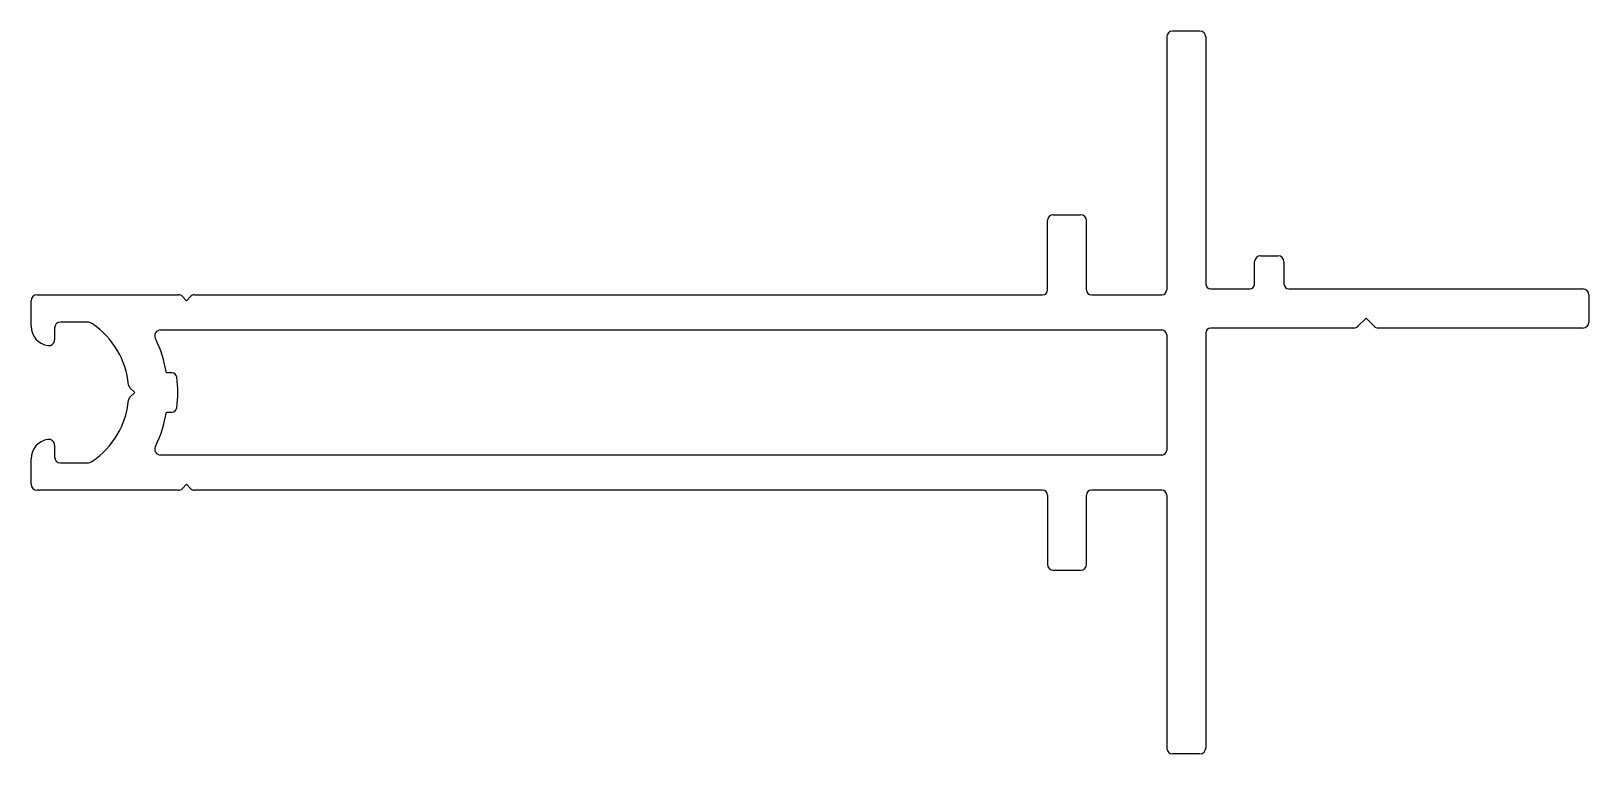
# Model space of a CAD drawing. Extents: x 1899.1 to 1978.8, y 2141.5 to 2178.5.
import ezdxf

# ---------------------------------------------------------------- set-up
doc = ezdxf.new("R2010")
doc.units = 0
doc.layers.get('0').update_dxf_attribs({"linetype": 'CONTINUOUS'})

msp = doc.modelspace()

# ---------------------------------------------------------------- linework, layer by layer
at = {"color": 0}
for p, q in [((1957.239, 2178.162), (1957.239, 2165.212)), ((1958.939, 2178.462), (1957.539, 2178.462)), ((1959.239, 2178.162), (1959.239, 2165.512)), ((1951.139, 2165.212), (1951.139, 2168.761)), ((1951.439, 2169.061), (1952.837, 2169.061)), ((1953.137, 2165.212), (1953.137, 2168.761)), ((1961.739, 2165.512), (1961.739, 2166.662)), ((1962.039, 2166.962), (1962.939, 2166.962)), ((1963.239, 2166.662), (1963.239, 2165.512)), ((1899.14, 2163.355), (1899.14, 2164.662)), ((1899.44, 2164.962), (1906.687, 2164.962)), ((1906.863, 2164.889), (1907.09, 2164.662)), ((1907.09, 2164.662), (1907.317, 2164.889)), ((1907.494, 2164.962), (1950.889, 2164.962)), ((1953.387, 2164.962), (1956.989, 2164.962)), ((1959.489, 2165.262), (1961.489, 2165.262)), ((1963.489, 2165.262), (1978.539, 2165.262)), ((1978.839, 2164.962), (1978.839, 2163.562)), ((1900.34, 2163.262), (1900.34, 2162.662)), ((1901.993, 2163.562), (1900.64, 2163.562)), ((1905.762, 2163.162), (1956.989, 2163.162)), ((1966.815, 2163.262), (1959.489, 2163.262)), ((1967.439, 2163.762), (1967.027, 2163.35)), ((1967.851, 2163.35), (1967.439, 2163.762)), ((1978.539, 2163.262), (1968.063, 2163.262)), ((1957.239, 2162.912), (1957.239, 2157.012)), ((1959.239, 2163.012), (1959.239, 2141.762)), ((1906.347, 2160.962), (1906.06, 2160.962)), ((1904.44, 2159.962), (1904.193, 2160.209)), ((1904.193, 2159.715), (1904.44, 2159.962)), ((1906.06, 2158.962), (1906.347, 2158.962)), ((1900.34, 2157.262), (1900.34, 2156.662)), ((1956.989, 2156.762), (1905.762, 2156.762)), ((1899.14, 2155.262), (1899.14, 2156.569)), ((1900.64, 2156.362), (1901.993, 2156.362)), ((1907.09, 2155.262), (1906.863, 2155.035)), ((1907.317, 2155.035), (1907.09, 2155.262)), ((1906.687, 2154.962), (1899.44, 2154.962)), ((1950.889, 2154.962), (1907.494, 2154.962)), ((1951.139, 2154.712), (1951.139, 2151.163)), ((1953.137, 2151.163), (1953.137, 2154.712)), ((1956.989, 2154.962), (1953.387, 2154.962)), ((1957.239, 2154.712), (1957.239, 2141.762)), ((1951.439, 2150.863), (1952.837, 2150.863)), ((1958.939, 2141.462), (1957.539, 2141.462))]:
    msp.add_line(p, q, dxfattribs=at)
for centre, radius, start, end in [((1957.539, 2178.162), 0.3, 90, 180), ((1958.939, 2178.162), 0.3, 0, 90), ((1951.439, 2168.761), 0.3, 90, 180), ((1952.837, 2168.761), 0.3, 0, 90), ((1962.039, 2166.662), 0.3, 90, 180), ((1962.939, 2166.662), 0.3, 0, 90), ((1959.489, 2165.512), 0.25, 180, 270), ((1961.489, 2165.512), 0.25, 270, 0), ((1963.489, 2165.512), 0.25, 180, 270), ((1899.44, 2164.662), 0.3, 90, 180), ((1906.687, 2164.712), 0.25, 45, 90), ((1907.494, 2164.712), 0.25, 90, 135), ((1950.889, 2165.212), 0.25, 270, 0), ((1953.387, 2165.212), 0.25, 180, 270), ((1956.989, 2165.212), 0.25, 270, 0), ((1978.539, 2164.962), 0.3, 0, 90), ((1900.14, 2163.355), 1, 180, 261.78679), ((1900.64, 2163.262), 0.3, 90, 180), ((1901.993, 2163.062), 0.5, 55.98355, 90), ((1899.9, 2159.962), 4.24, 5.41322, 55.98355), ((1905.762, 2162.862), 0.3, 90, 206.32262), ((1956.989, 2162.912), 0.25, 0, 90), ((1959.489, 2163.012), 0.25, 90, 180), ((1966.815, 2163.562), 0.3, 270, 315), ((1968.063, 2163.562), 0.3, 225, 270), ((1978.539, 2163.562), 0.3, 270, 0), ((1900.039, 2162.664), 0.301, 262.05969, 359.7271), ((1899.901, 2159.962), 6.24, 9.22178, 26.32262), ((1906.347, 2160.712), 0.25, 6.63606, 90), ((1899.901, 2159.962), 6.74, 353.36394, 6.63606), ((1904.37, 2160.386), 0.25, 185.41322, 225), ((1899.9, 2159.962), 4.24, 304.01645, 354.58678), ((1904.37, 2159.539), 0.25, 135, 174.58678), ((1906.347, 2159.212), 0.25, 270, 353.36394), ((1899.901, 2159.962), 6.24, 333.67738, 350.77822), ((1900.14, 2156.569), 1, 98.21321, 180), ((1900.042, 2157.264), 0.298, 359.5855, 98.62771), ((1900.64, 2156.662), 0.3, 180, 270), ((1905.762, 2157.062), 0.3, 153.67738, 270), ((1956.989, 2157.012), 0.25, 270, 0), ((1901.993, 2156.862), 0.5, 270, 304.01645), ((1899.44, 2155.262), 0.3, 180, 270), ((1906.687, 2155.212), 0.25, 270, 315), ((1907.494, 2155.212), 0.25, 225, 270), ((1950.889, 2154.712), 0.25, 0, 90), ((1953.387, 2154.712), 0.25, 90, 180), ((1956.989, 2154.712), 0.25, 0, 90), ((1951.439, 2151.163), 0.3, 180, 270), ((1952.837, 2151.163), 0.3, 270, 0), ((1957.539, 2141.762), 0.3, 180, 270), ((1958.939, 2141.762), 0.3, 270, 0)]:
    msp.add_arc(centre, radius, start, end, dxfattribs=at)

doc.saveas('drawing.dxf')
